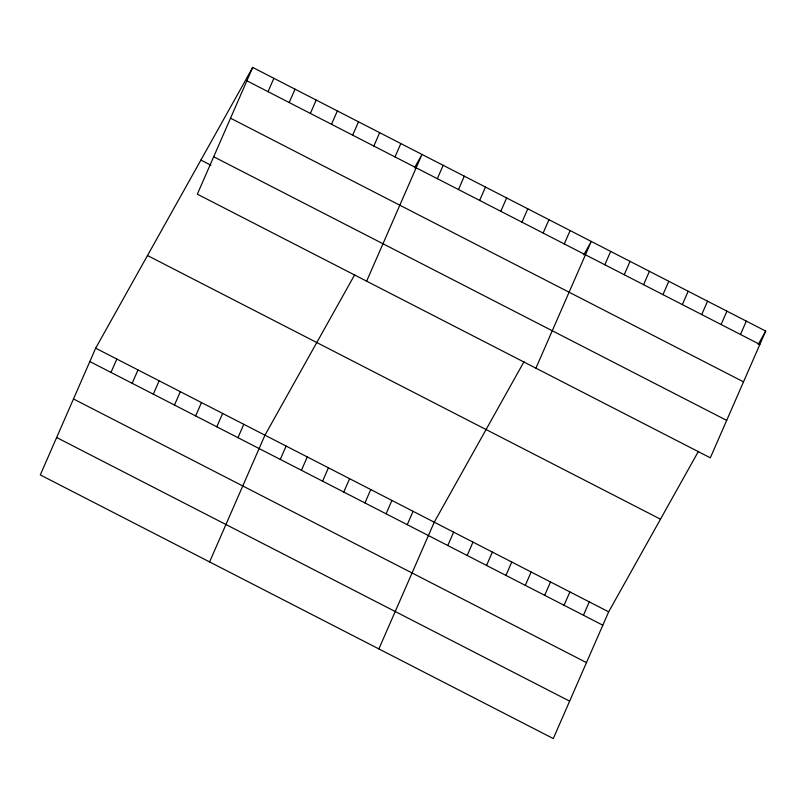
<?xml version="1.0" encoding="UTF-8"?>
<svg xmlns="http://www.w3.org/2000/svg" width="806" height="806" viewBox="0 0 806 806"><rect width="100%" height="100%" fill="white"/><g stroke="black" fill="none" stroke-linecap="round" stroke-linejoin="round"><path stroke-width="1.21" d="M252.711 67.432L197.339 194.165L710.328 457.818L765.7 331.085L252.711 67.432L95.672 348.182L40.3 474.915L553.289 738.568L608.661 611.835L698.449 451.31M110.996 372.422L116.83 359.063M132.154 383.293L137.987 369.934M268.035 91.662L273.869 78.303M153.311 394.174L159.155 380.815M289.193 102.543L295.036 89.184M174.479 405.045L180.312 391.686M310.36 113.414L316.194 100.055M195.636 415.926L201.47 402.567M331.518 124.295L337.351 110.936M216.794 426.797L222.637 413.438M352.675 135.166L358.519 121.807M237.961 437.668L243.795 424.309M373.843 146.047L379.676 132.688M209.59 561.923L264.952 435.19L354.751 274.665M395 156.918L400.834 143.559M280.276 459.42L286.12 446.061M366.629 281.173L422.001 154.44L414.516 167.819M301.444 470.301L307.277 456.942M437.326 178.67L443.159 165.311M322.601 481.172L328.435 467.812M458.483 189.551L464.316 176.182M343.759 492.053L349.603 478.693M479.641 200.422L485.484 187.063M364.927 502.924L370.76 489.564M500.808 211.293L506.642 197.933M386.084 513.805L391.918 500.445M521.966 222.174L527.799 208.814M407.242 524.676L413.085 511.316M543.123 233.045L548.967 219.685M378.87 648.931L434.243 522.197L524.031 361.662M564.291 243.926L570.124 230.566M447.783 545.511L453.617 532.151M535.919 368.171L591.282 241.437L583.796 254.827M467.168 555.475L473.001 542.116M604.822 264.761L610.666 251.401M486.542 565.439L492.385 552.08M624.207 274.725L630.04 261.366M505.926 575.393L511.76 562.034M643.581 284.679L649.424 271.32M525.3 585.358L531.144 571.998M662.965 294.643L668.799 281.284M544.685 595.322L550.518 581.952M682.35 304.597L688.183 291.238M564.059 605.276L569.902 591.916M701.724 314.562L707.557 301.202M583.443 615.24L589.277 601.88M721.108 324.526L726.941 311.166M740.482 334.48L746.316 321.12M758.214 344.464L765.7 331.085M246.878 80.791L759.867 344.444M230.526 118.2L743.515 381.853M213.691 156.747L726.68 420.4M200.885 160.082L210.91 165.23M147.488 255.532L660.487 519.185M95.672 348.182L608.661 611.835M89.829 361.541L602.817 625.194M73.487 398.96L586.476 662.613M56.642 437.507L569.64 701.16"/></g></svg>
